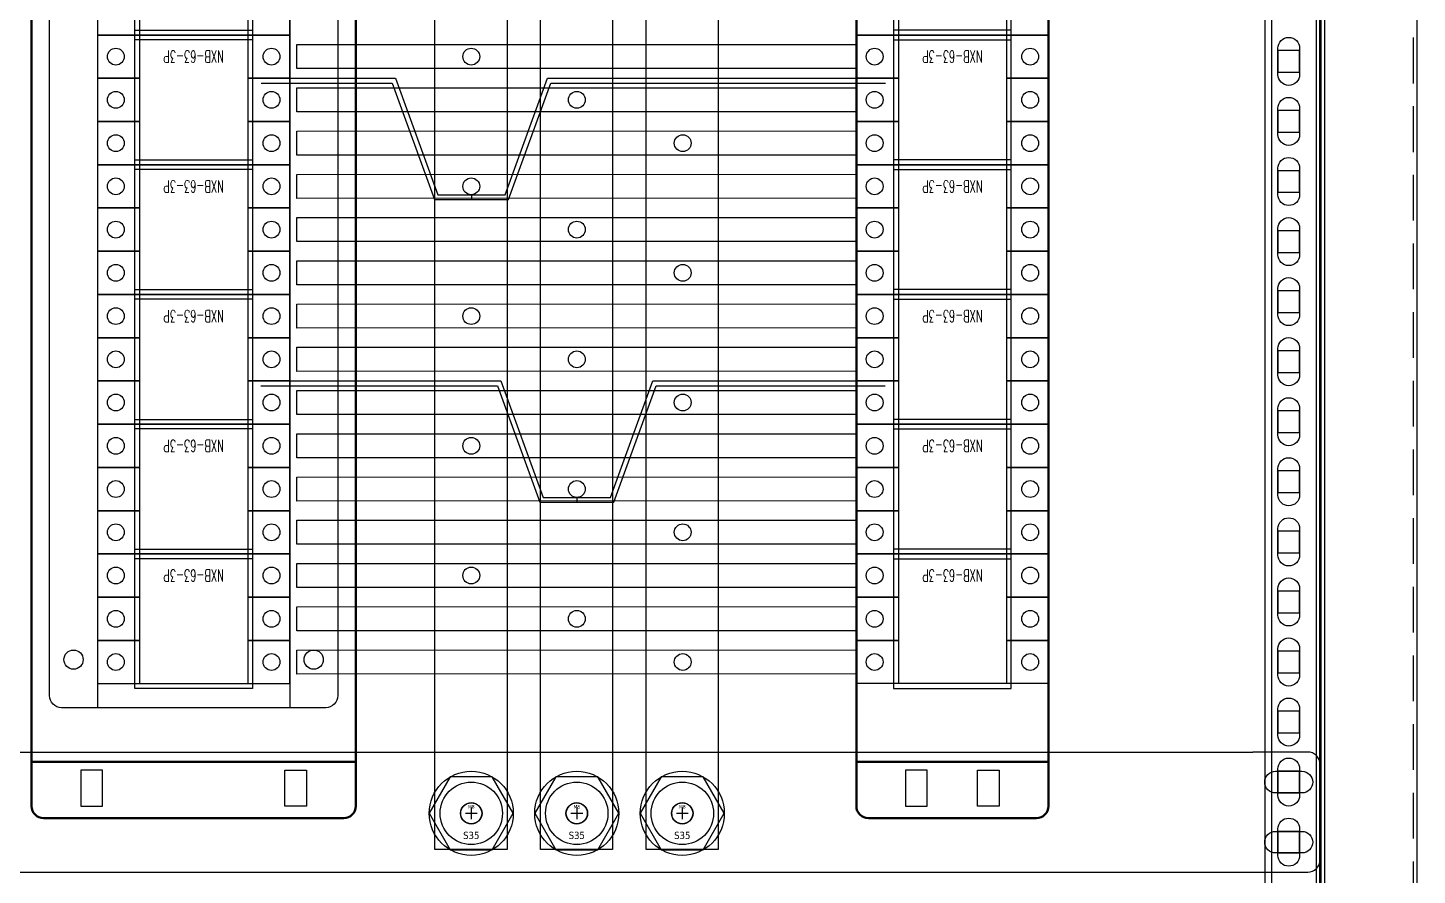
# Model space of a CAD drawing. Header units: millimetres. Extents: x 28713 to 59118, y -54378 to -19615.
# Drawn here: x 37764 to 38342, y -35880 to -35527 of the extents above; entities that cross this region are included whole.
import ezdxf
from ezdxf.enums import TextEntityAlignment as Align

# ---------------------------------------------------------------- set-up
doc = ezdxf.new("R2010")
doc.units = ezdxf.units.MM
doc.header["$LTSCALE"] = 3
doc.linetypes.add('HIDDEN', pattern=[9.525, 6.35, -3.175])
for name, color, linetype in [('@.HIDDEN', 8, 'HIDDEN'), ('@.VISIBLE', 7, 'Continuous'), ('equipments', 2, 'Continuous'), ('TEXT', 7, 'Continuous')]:
    doc.layers.add(name, color=color, linetype=linetype)
doc.layers.add('Visible (ISO)', color=7, linetype='Continuous', lineweight=50)
doc.styles.add('Ann_w01', font='romans.shx', dxfattribs={"width": 0.6, "bigfont": 'chineset.shx'})
doc.styles.get("Standard").update_dxf_attribs({"font": 'arial.ttf'})

# ---------------------------------------------------------------- blocks, each defined once
blk = doc.blocks.new('Oval 20x9')
at = {"layer": '@.VISIBLE', "color": 2}
blk.add_lwpolyline([(-5.5, -4.5), (5.5, -4.5, 0.414214), (10, 0), (10, 0, 0.414214), (5.5, 4.5), (-5.5, 4.5, 0.414214), (-10, 0), (-10, 0, 0.414214)], format="xyb", close=True, dxfattribs=at)
blk = doc.blocks.new('FGERG3Q')
at = {"color": 252}
for p, q in [((37948.48, -35851.84), (37948.48, -35856.77)), ((37992.42, -35851.84), (37992.42, -35856.77)), ((38036.36, -35851.84), (38036.36, -35856.77)), ((37946.02, -35854.3), (37950.94, -35854.3)), ((37989.96, -35854.3), (37994.88, -35854.3)), ((38033.9, -35854.3), (38038.82, -35854.3))]:
    blk.add_line(p, q, dxfattribs=at)
at = {"color": 1}
for points in [[(37939.73, -35839.15), (37930.98, -35854.3), (37939.73, -35869.46), (37957.23, -35869.46), (37965.98, -35854.3), (37957.23, -35839.15)], [(37983.67, -35839.15), (37974.92, -35854.3), (37983.67, -35869.46), (38001.17, -35869.46), (38009.92, -35854.3), (38001.17, -35839.15)], [(38027.61, -35839.15), (38018.86, -35854.3), (38027.61, -35869.46), (38045.11, -35869.46), (38053.86, -35854.3), (38045.11, -35839.15)]]:
    blk.add_lwpolyline(points, close=True, dxfattribs=at)
for centre, radius in [((37948.48, -35854.3), 17.5), ((37992.42, -35854.3), 17.5), ((38036.36, -35854.3), 17.5), ((37948.48, -35854.3), 13), ((37992.42, -35854.3), 13), ((38036.36, -35854.3), 13), ((37948.48, -35854.3), 4.37), ((37992.42, -35854.3), 4.37), ((38036.36, -35854.3), 4.37)]:
    blk.add_circle(centre, radius, dxfattribs=at)
at = {"layer": '@.HIDDEN', "linetype": 'HIDDEN'}
for p, q in [((37990.92, -35854.3), (37993.92, -35854.3)), ((37992.42, -35852.8), (37992.42, -35855.8))]:
    blk.add_line(p, q, dxfattribs=at)
at = {"color": 1, "width": 30.0978, "attachment_point": 5}
for s, insert, char_height in [('{\\fTahoma|b0|i0|c0|p34;M8}', (37948.48, -35851.58), 1.5), ('{\\fTahoma|b0|i0|c0|p34;M8}', (37992.42, -35851.58), 1.5), ('{\\fTahoma|b0|i0|c0|p34;M8}', (38036.36, -35851.58), 1.5), ('{\\fTahoma|b0|i0|c0|p34;S35}', (37948.48, -35863.5), 3), ('{\\fTahoma|b0|i0|c0|p34;S35}', (37992.42, -35863.5), 3), ('{\\fTahoma|b0|i0|c0|p34;S35}', (38036.36, -35863.5), 3)]:
    blk.add_mtext(s, dxfattribs=dict(at, insert=insert, char_height=char_height))

msp = doc.modelspace()

# ---------------------------------------------------------------- linework, layer by layer
at = {"color": 1}
msp.add_line((37948.56, -35596.82), (37948.56, -35598.82), dxfattribs=at)
for points in [[(37642.42, -36066.3), (38342.42, -36066.3), (38342.42, -34466.3), (37642.42, -34466.3)], [(37682.42, -36026.3), (38302.42, -36026.3), (38302.42, -34506.3), (37682.42, -34506.3)], [(38293.42, -35536.8), (38284.42, -35536.8), (38284.42, -35545.8), (38293.42, -35545.8)], [(38293.42, -35561.8), (38284.42, -35561.8), (38284.42, -35570.8), (38293.42, -35570.8)], [(38293.42, -35586.8), (38284.42, -35586.8), (38284.42, -35595.8), (38293.42, -35595.8)], [(38293.42, -35611.8), (38284.42, -35611.8), (38284.42, -35620.8), (38293.42, -35620.8)], [(38293.42, -35636.8), (38284.42, -35636.8), (38284.42, -35645.8), (38293.42, -35645.8)], [(38293.42, -35661.8), (38284.42, -35661.8), (38284.42, -35670.8), (38293.42, -35670.8)], [(38293.42, -35686.8), (38284.42, -35686.8), (38284.42, -35695.8), (38293.42, -35695.8)], [(38293.42, -35711.8), (38284.42, -35711.8), (38284.42, -35720.8), (38293.42, -35720.8)], [(38293.42, -35736.8), (38284.42, -35736.8), (38284.42, -35745.8), (38293.42, -35745.8)], [(38293.42, -35761.8), (38284.42, -35761.8), (38284.42, -35770.8), (38293.42, -35770.8)], [(38293.42, -35786.8), (38284.42, -35786.8), (38284.42, -35795.8), (38293.42, -35795.8)], [(38293.42, -35811.8), (38284.42, -35811.8), (38284.42, -35820.8), (38293.42, -35820.8)], [(38293.42, -35836.8), (38284.42, -35836.8), (38284.42, -35845.8), (38293.42, -35845.8)], [(38293.42, -35861.8), (38284.42, -35861.8), (38284.42, -35870.8), (38293.42, -35870.8)]]:
    msp.add_lwpolyline(points, close=True)
at = {"linetype": 'HIDDEN'}
for points in [[(37643.92, -36064.8), (38340.92, -36064.8), (38340.92, -34467.8), (37643.92, -34467.8)], [(37680.92, -36027.8), (38303.92, -36027.8), (38303.92, -34504.8), (37680.92, -34504.8)]]:
    msp.add_lwpolyline(points, close=True, dxfattribs=at)
at = {"color": 151}
for points in [[(38303.92, -34477.8), (38283.92, -34477.8, 0.414214), (38278.92, -34482.8), (38278.92, -36049.8, 0.414214), (38283.92, -36054.8), (38303.92, -36054.8)], [(38293.42, -35535.8), (38293.42, -35546.8, -0.414214), (38288.92, -35551.3), (38288.92, -35551.3, -0.414214), (38284.42, -35546.8), (38284.42, -35535.8, -0.414214), (38288.92, -35531.3), (38288.92, -35531.3, -0.414214)], [(38293.42, -35560.8), (38293.42, -35571.8, -0.414214), (38288.92, -35576.3), (38288.92, -35576.3, -0.414214), (38284.42, -35571.8), (38284.42, -35560.8, -0.414214), (38288.92, -35556.3), (38288.92, -35556.3, -0.414214)], [(38293.42, -35585.8), (38293.42, -35596.8, -0.414214), (38288.92, -35601.3), (38288.92, -35601.3, -0.414214), (38284.42, -35596.8), (38284.42, -35585.8, -0.414214), (38288.92, -35581.3), (38288.92, -35581.3, -0.414214)], [(38293.42, -35610.8), (38293.42, -35621.8, -0.414214), (38288.92, -35626.3), (38288.92, -35626.3, -0.414214), (38284.42, -35621.8), (38284.42, -35610.8, -0.414214), (38288.92, -35606.3), (38288.92, -35606.3, -0.414214)], [(38293.42, -35635.8), (38293.42, -35646.8, -0.414214), (38288.92, -35651.3), (38288.92, -35651.3, -0.414214), (38284.42, -35646.8), (38284.42, -35635.8, -0.414214), (38288.92, -35631.3), (38288.92, -35631.3, -0.414214)], [(38293.42, -35660.8), (38293.42, -35671.8, -0.414214), (38288.92, -35676.3), (38288.92, -35676.3, -0.414214), (38284.42, -35671.8), (38284.42, -35660.8, -0.414214), (38288.92, -35656.3), (38288.92, -35656.3, -0.414214)], [(38293.42, -35685.8), (38293.42, -35696.8, -0.414214), (38288.92, -35701.3), (38288.92, -35701.3, -0.414214), (38284.42, -35696.8), (38284.42, -35685.8, -0.414214), (38288.92, -35681.3), (38288.92, -35681.3, -0.414214)], [(38293.42, -35710.8), (38293.42, -35721.8, -0.414214), (38288.92, -35726.3), (38288.92, -35726.3, -0.414214), (38284.42, -35721.8), (38284.42, -35710.8, -0.414214), (38288.92, -35706.3), (38288.92, -35706.3, -0.414214)], [(38293.42, -35735.8), (38293.42, -35746.8, -0.414214), (38288.92, -35751.3), (38288.92, -35751.3, -0.414214), (38284.42, -35746.8), (38284.42, -35735.8, -0.414214), (38288.92, -35731.3), (38288.92, -35731.3, -0.414214)], [(38293.42, -35760.8), (38293.42, -35771.8, -0.414214), (38288.92, -35776.3), (38288.92, -35776.3, -0.414214), (38284.42, -35771.8), (38284.42, -35760.8, -0.414214), (38288.92, -35756.3), (38288.92, -35756.3, -0.414214)], [(38293.42, -35785.8), (38293.42, -35796.8, -0.414214), (38288.92, -35801.3), (38288.92, -35801.3, -0.414214), (38284.42, -35796.8), (38284.42, -35785.8, -0.414214), (38288.92, -35781.3), (38288.92, -35781.3, -0.414214)], [(38293.42, -35810.8), (38293.42, -35821.8, -0.414214), (38288.92, -35826.3), (38288.92, -35826.3, -0.414214), (38284.42, -35821.8), (38284.42, -35810.8, -0.414214), (38288.92, -35806.3), (38288.92, -35806.3, -0.414214)], [(38293.42, -35835.8), (38293.42, -35846.8, -0.414214), (38288.92, -35851.3), (38288.92, -35851.3, -0.414214), (38284.42, -35846.8), (38284.42, -35835.8, -0.414214), (38288.92, -35831.3), (38288.92, -35831.3, -0.414214)], [(38293.42, -35860.8), (38293.42, -35871.8, -0.414214), (38288.92, -35876.3), (38288.92, -35876.3, -0.414214), (38284.42, -35871.8), (38284.42, -35860.8, -0.414214), (38288.92, -35856.3), (38288.92, -35856.3, -0.414214)]]:
    msp.add_lwpolyline(points, format="xyb", close=True, dxfattribs=at)
at = {"color": 6}
for points in [[(37682.92, -36025.8), (38301.92, -36025.8), (38301.92, -34506.8), (37682.92, -34506.8)], [(37684.42, -36024.3), (38300.42, -36024.3), (38300.42, -34508.3), (37684.42, -34508.3)], [(37702.92, -36005.8), (38281.92, -36005.8), (38281.92, -34526.8), (37702.92, -34526.8)]]:
    msp.add_lwpolyline(points, close=True, dxfattribs=at)
at = {"color": 1}
for points in [[(37861, -35548.32), (37916.91, -35548.32), (37934.56, -35596.82), (37962.56, -35596.82), (37980.21, -35548.32), (38121, -35548.32)], [(37861, -35550.32), (37915.51, -35550.32), (37933.16, -35598.82), (37963.96, -35598.82), (37981.61, -35550.32), (38121, -35550.32)]]:
    msp.add_lwpolyline(points, dxfattribs=at)
at = {"layer": '@.VISIBLE'}
for p, q in [((37792.86, -35304.32), (37792.86, -35810.32)), ((37872.86, -35304.32), (37872.86, -35810.32)), ((37710.92, -35828.8), (38273.92, -35828.8)), ((37710.92, -35878.8), (38273.92, -35878.8))]:
    msp.add_line(p, q, dxfattribs=at)
at = {"layer": '@.VISIBLE', "color": 2}
msp.add_line((37992.42, -35722.82), (37992.42, -35724.82), dxfattribs=at)
at = {"layer": '@.VISIBLE', "color": 1}
for points in [[(37933.36, -35152.8), (37963.36, -35152.8), (37963.36, -35869.3), (37933.36, -35869.3)], [(37875.86, -35534.32), (38108.86, -35534.27), (38108.86, -35544.27), (37875.86, -35544.32)], [(37875.86, -35588.32), (38108.86, -35588.27), (38108.86, -35598.27), (37875.86, -35598.32)], [(37875.86, -35642.32), (38108.86, -35642.27), (38108.86, -35652.27), (37875.86, -35652.32)], [(37875.86, -35696.32), (38108.86, -35696.27), (38108.86, -35706.27), (37875.86, -35706.32)], [(37875.86, -35750.32), (38108.86, -35750.27), (38108.86, -35760.27), (37875.86, -35760.32)]]:
    msp.add_lwpolyline(points, close=True, dxfattribs=at)
at = {"layer": '@.VISIBLE', "color": 2}
for points in [[(37977.36, -35152.8), (38007.36, -35152.8), (38007.36, -35869.3), (37977.36, -35869.3)], [(37875.86, -35552.32), (38108.86, -35552.27), (38108.86, -35562.27), (37875.86, -35562.32)], [(37875.86, -35606.32), (38108.86, -35606.27), (38108.86, -35616.27), (37875.86, -35616.32)], [(37875.86, -35660.32), (38108.86, -35660.27), (38108.86, -35670.27), (37875.86, -35670.32)], [(37875.86, -35714.32), (38108.86, -35714.27), (38108.86, -35724.27), (37875.86, -35724.32)], [(37875.86, -35768.32), (38108.86, -35768.27), (38108.86, -35778.27), (37875.86, -35778.32)]]:
    msp.add_lwpolyline(points, close=True, dxfattribs=at)
at = {"layer": '@.VISIBLE', "color": 4}
for points in [[(38021.36, -35152.8), (38051.36, -35152.8), (38051.36, -35869.3), (38021.36, -35869.3)], [(37875.86, -35570.32), (38108.86, -35570.27), (38108.86, -35580.27), (37875.86, -35580.32)], [(37875.86, -35624.32), (38108.86, -35624.27), (38108.86, -35634.27), (37875.86, -35634.32)], [(37875.86, -35678.32), (38108.86, -35678.27), (38108.86, -35688.27), (37875.86, -35688.32)], [(37875.86, -35732.32), (38108.86, -35732.27), (38108.86, -35742.27), (37875.86, -35742.32)], [(37875.86, -35786.32), (38108.86, -35786.27), (38108.86, -35796.27), (37875.86, -35796.32)]]:
    msp.add_lwpolyline(points, close=True, dxfattribs=at)
at = {"layer": '@.VISIBLE'}
msp.add_lwpolyline([(37892.86, -35309.32), (37892.86, -35805.32, -0.414214), (37887.86, -35810.32), (37777.86, -35810.32, -0.414214), (37772.86, -35805.32), (37772.86, -35309.32, -0.414214), (37777.86, -35304.32), (37887.86, -35304.32, -0.414214)], format="xyb", close=True, dxfattribs=at)
for points in [[(37857.36, -35474.32), (37857.36, -35532.32), (37808.36, -35532.32), (37808.36, -35474.32)], [(38124.36, -35474.32), (38124.36, -35532.32), (38173.36, -35532.32), (38173.36, -35474.32)], [(37857.36, -35528.32), (37857.36, -35586.32), (37808.36, -35586.32), (37808.36, -35528.32)], [(38124.36, -35528.32), (38124.36, -35586.32), (38173.36, -35586.32), (38173.36, -35528.32)], [(37857.36, -35582.32), (37857.36, -35640.32), (37808.36, -35640.32), (37808.36, -35582.32)], [(38124.36, -35582.32), (38124.36, -35640.32), (38173.36, -35640.32), (38173.36, -35582.32)], [(37857.36, -35636.32), (37857.36, -35694.32), (37808.36, -35694.32), (37808.36, -35636.32)], [(38124.36, -35636.32), (38124.36, -35694.32), (38173.36, -35694.32), (38173.36, -35636.32)], [(37857.36, -35690.32), (37857.36, -35748.32), (37808.36, -35748.32), (37808.36, -35690.32)], [(38124.36, -35690.32), (38124.36, -35748.32), (38173.36, -35748.32), (38173.36, -35690.32)], [(37857.36, -35744.32), (37857.36, -35802.32), (37808.36, -35802.32), (37808.36, -35744.32)], [(38124.36, -35744.32), (38124.36, -35802.32), (38173.36, -35802.32), (38173.36, -35744.32)]]:
    msp.add_lwpolyline(points, close=True, dxfattribs=at)
at = {"layer": '@.VISIBLE', "color": 2}
for points in [[(37860.86, -35674.32), (37960.77, -35674.32), (37978.42, -35722.82), (38006.42, -35722.82), (38024.07, -35674.32), (38120.86, -35674.32)], [(37860.86, -35676.32), (37959.37, -35676.32), (37977.02, -35724.82), (38007.82, -35724.82), (38025.48, -35676.32), (38120.86, -35676.32)]]:
    msp.add_lwpolyline(points, dxfattribs=at)
at = {"layer": '@.VISIBLE'}
msp.add_lwpolyline([(38273.92, -35878.8), (38296.92, -35878.8, 0.414214), (38301.92, -35873.8), (38301.92, -35833.8, 0.414214), (38296.92, -35828.8), (38273.92, -35828.8)], format="xyb", dxfattribs=at)
at = {"layer": '@.VISIBLE', "color": 3}
for points in [[(37794.86, -35851.3), (37794.86, -35836.3), (37785.86, -35836.3), (37785.86, -35851.3)], [(37870.86, -35851.3), (37870.86, -35836.3), (37879.86, -35836.3), (37879.86, -35851.3)], [(38138.36, -35851.3), (38138.36, -35836.3), (38129.36, -35836.3), (38129.36, -35851.3)], [(38159.36, -35851.3), (38159.36, -35836.3), (38168.36, -35836.3), (38168.36, -35851.3)]]:
    msp.add_lwpolyline(points, close=True, dxfattribs=at)
at = {"layer": '@.VISIBLE', "color": 1}
for centre, radius in [((37948.48, -35539.32), 3.5), ((37948.48, -35593.32), 3.5), ((37948.48, -35647.32), 3.5), ((37948.48, -35701.32), 3.5), ((37948.48, -35755.32), 3.5), ((37948.48, -35854.3), 4.5)]:
    msp.add_circle(centre, radius, dxfattribs=at)
at = {"layer": '@.VISIBLE', "color": 2}
for centre, radius in [((37992.42, -35557.32), 3.5), ((37992.42, -35611.32), 3.5), ((37992.42, -35665.32), 3.5), ((37992.42, -35719.32), 3.5), ((37992.42, -35773.32), 3.5), ((37782.86, -35790.32), 4), ((37882.86, -35790.32), 4), ((37992.42, -35854.3), 4.5)]:
    msp.add_circle(centre, radius, dxfattribs=at)
at = {"layer": '@.VISIBLE', "color": 4}
for centre, radius in [((38036.54, -35575.32), 3.5), ((38036.54, -35629.32), 3.5), ((38036.54, -35683.32), 3.5), ((38036.54, -35737.32), 3.5), ((38036.54, -35791.32), 3.5), ((38036.36, -35854.3), 4.5)]:
    msp.add_circle(centre, radius, dxfattribs=at)
at = {"layer": 'equipments', "color": 2}
for p, q in [((37810.36, -35476.32), (37810.36, -35530.32)), ((37855.36, -35476.32), (37855.36, -35530.32)), ((38126.36, -35476.32), (38126.36, -35530.32)), ((38171.36, -35476.32), (38171.36, -35530.32)), ((37810.36, -35530.32), (37810.36, -35584.32)), ((37855.36, -35530.32), (37855.36, -35584.32)), ((38126.36, -35530.32), (38126.36, -35584.32)), ((38171.36, -35530.32), (38171.36, -35584.32)), ((37810.36, -35584.32), (37810.36, -35638.32)), ((37855.36, -35584.32), (37855.36, -35638.32)), ((38126.36, -35584.32), (38126.36, -35638.32)), ((38171.36, -35584.32), (38171.36, -35638.32)), ((37810.36, -35638.32), (37810.36, -35692.32)), ((37855.36, -35638.32), (37855.36, -35692.32)), ((38126.36, -35638.32), (38126.36, -35692.32)), ((38171.36, -35638.32), (38171.36, -35692.32)), ((37810.36, -35692.32), (37810.36, -35746.32)), ((37855.36, -35692.32), (37855.36, -35746.32)), ((38126.36, -35692.32), (38126.36, -35746.32)), ((38171.36, -35692.32), (38171.36, -35746.32)), ((37810.36, -35746.32), (37810.36, -35800.32)), ((37855.36, -35746.32), (37855.36, -35800.32)), ((38126.36, -35746.32), (38126.36, -35800.32)), ((38171.36, -35746.32), (38171.36, -35800.32))]:
    msp.add_line(p, q, dxfattribs=at)
for points in [[(37810.36, -35512.32), (37792.86, -35512.32), (37792.86, -35530.32), (37872.86, -35530.32), (37872.86, -35512.32), (37855.36, -35512.32)], [(38171.36, -35512.32), (38188.86, -35512.32), (38188.86, -35530.32), (38108.86, -35530.32), (38108.86, -35512.32), (38126.36, -35512.32)], [(37855.36, -35548.32), (37872.86, -35548.32), (37872.86, -35530.32), (37792.86, -35530.32), (37792.86, -35548.32), (37810.36, -35548.32)], [(38126.36, -35548.32), (38108.86, -35548.32), (38108.86, -35530.32), (38188.86, -35530.32), (38188.86, -35548.32), (38171.36, -35548.32)], [(37810.36, -35548.32), (37792.86, -35548.32), (37792.86, -35566.32), (37810.36, -35566.32)], [(37855.36, -35566.32), (37872.86, -35566.32), (37872.86, -35548.32), (37855.36, -35548.32)], [(38126.36, -35566.32), (38108.86, -35566.32), (38108.86, -35548.32), (38126.36, -35548.32)], [(38171.36, -35548.32), (38188.86, -35548.32), (38188.86, -35566.32), (38171.36, -35566.32)], [(37810.36, -35566.32), (37792.86, -35566.32), (37792.86, -35584.32), (37872.86, -35584.32), (37872.86, -35566.32), (37855.36, -35566.32)], [(38171.36, -35566.32), (38188.86, -35566.32), (38188.86, -35584.32), (38108.86, -35584.32), (38108.86, -35566.32), (38126.36, -35566.32)], [(37855.36, -35602.32), (37872.86, -35602.32), (37872.86, -35584.32), (37792.86, -35584.32), (37792.86, -35602.32), (37810.36, -35602.32)], [(38126.36, -35602.32), (38108.86, -35602.32), (38108.86, -35584.32), (38188.86, -35584.32), (38188.86, -35602.32), (38171.36, -35602.32)], [(37810.36, -35602.32), (37792.86, -35602.32), (37792.86, -35620.32), (37810.36, -35620.32)], [(37855.36, -35620.32), (37872.86, -35620.32), (37872.86, -35602.32), (37855.36, -35602.32)], [(38126.36, -35620.32), (38108.86, -35620.32), (38108.86, -35602.32), (38126.36, -35602.32)], [(38171.36, -35602.32), (38188.86, -35602.32), (38188.86, -35620.32), (38171.36, -35620.32)], [(37810.36, -35620.32), (37792.86, -35620.32), (37792.86, -35638.32), (37872.86, -35638.32), (37872.86, -35620.32), (37855.36, -35620.32)], [(38171.36, -35620.32), (38188.86, -35620.32), (38188.86, -35638.32), (38108.86, -35638.32), (38108.86, -35620.32), (38126.36, -35620.32)], [(37855.36, -35656.32), (37872.86, -35656.32), (37872.86, -35638.32), (37792.86, -35638.32), (37792.86, -35656.32), (37810.36, -35656.32)], [(38126.36, -35656.32), (38108.86, -35656.32), (38108.86, -35638.32), (38188.86, -35638.32), (38188.86, -35656.32), (38171.36, -35656.32)], [(37810.36, -35656.32), (37792.86, -35656.32), (37792.86, -35674.32), (37810.36, -35674.32)], [(37855.36, -35674.32), (37872.86, -35674.32), (37872.86, -35656.32), (37855.36, -35656.32)], [(38126.36, -35674.32), (38108.86, -35674.32), (38108.86, -35656.32), (38126.36, -35656.32)], [(38171.36, -35656.32), (38188.86, -35656.32), (38188.86, -35674.32), (38171.36, -35674.32)], [(37810.36, -35674.32), (37792.86, -35674.32), (37792.86, -35692.32), (37872.86, -35692.32), (37872.86, -35674.32), (37855.36, -35674.32)], [(38171.36, -35674.32), (38188.86, -35674.32), (38188.86, -35692.32), (38108.86, -35692.32), (38108.86, -35674.32), (38126.36, -35674.32)], [(37855.36, -35710.32), (37872.86, -35710.32), (37872.86, -35692.32), (37792.86, -35692.32), (37792.86, -35710.32), (37810.36, -35710.32)], [(38126.36, -35710.32), (38108.86, -35710.32), (38108.86, -35692.32), (38188.86, -35692.32), (38188.86, -35710.32), (38171.36, -35710.32)], [(37810.36, -35710.32), (37792.86, -35710.32), (37792.86, -35728.32), (37810.36, -35728.32)], [(37855.36, -35728.32), (37872.86, -35728.32), (37872.86, -35710.32), (37855.36, -35710.32)], [(38126.36, -35728.32), (38108.86, -35728.32), (38108.86, -35710.32), (38126.36, -35710.32)], [(38171.36, -35710.32), (38188.86, -35710.32), (38188.86, -35728.32), (38171.36, -35728.32)], [(37810.36, -35728.32), (37792.86, -35728.32), (37792.86, -35746.32), (37872.86, -35746.32), (37872.86, -35728.32), (37855.36, -35728.32)], [(38171.36, -35728.32), (38188.86, -35728.32), (38188.86, -35746.32), (38108.86, -35746.32), (38108.86, -35728.32), (38126.36, -35728.32)], [(37855.36, -35764.32), (37872.86, -35764.32), (37872.86, -35746.32), (37792.86, -35746.32), (37792.86, -35764.32), (37810.36, -35764.32)], [(38126.36, -35764.32), (38108.86, -35764.32), (38108.86, -35746.32), (38188.86, -35746.32), (38188.86, -35764.32), (38171.36, -35764.32)], [(37810.36, -35764.32), (37792.86, -35764.32), (37792.86, -35782.32), (37810.36, -35782.32)], [(37855.36, -35782.32), (37872.86, -35782.32), (37872.86, -35764.32), (37855.36, -35764.32)], [(38126.36, -35782.32), (38108.86, -35782.32), (38108.86, -35764.32), (38126.36, -35764.32)], [(38171.36, -35764.32), (38188.86, -35764.32), (38188.86, -35782.32), (38171.36, -35782.32)], [(37810.36, -35782.32), (37792.86, -35782.32), (37792.86, -35800.32), (37872.86, -35800.32), (37872.86, -35782.32), (37855.36, -35782.32)], [(38171.36, -35782.32), (38188.86, -35782.32), (38188.86, -35800.32), (38108.86, -35800.32), (38108.86, -35782.32), (38126.36, -35782.32)]]:
    msp.add_lwpolyline(points, dxfattribs=at)
for centre in [(37800.46, -35539.32), (37865.26, -35539.32), (38116.46, -35539.32), (38181.26, -35539.32), (37800.46, -35557.32), (37865.26, -35557.32), (38116.46, -35557.32), (38181.26, -35557.32), (37800.46, -35575.32), (37865.26, -35575.32), (38116.46, -35575.32), (38181.26, -35575.32), (37800.46, -35593.32), (37865.26, -35593.32), (38116.46, -35593.32), (38181.26, -35593.32), (37800.46, -35611.32), (37865.26, -35611.32), (38116.46, -35611.32), (38181.26, -35611.32), (37800.46, -35629.32), (37865.26, -35629.32), (38116.46, -35629.32), (38181.26, -35629.32), (37800.46, -35647.32), (37865.26, -35647.32), (38116.46, -35647.32), (38181.26, -35647.32), (37800.46, -35665.32), (37865.26, -35665.32), (38116.46, -35665.32), (38181.26, -35665.32), (37800.46, -35683.32), (37865.26, -35683.32), (38116.46, -35683.32), (38181.26, -35683.32), (37800.46, -35701.32), (37865.26, -35701.32), (38116.46, -35701.32), (38181.26, -35701.32), (37800.46, -35719.32), (37865.26, -35719.32), (38116.46, -35719.32), (38181.26, -35719.32), (37800.46, -35737.32), (37865.26, -35737.32), (38116.46, -35737.32), (38181.26, -35737.32), (37800.46, -35755.32), (37865.26, -35755.32), (38116.46, -35755.32), (38181.26, -35755.32), (37800.46, -35773.32), (37865.26, -35773.32), (38116.46, -35773.32), (38181.26, -35773.32), (37800.46, -35791.32), (37865.26, -35791.32), (38116.46, -35791.32), (38181.26, -35791.32)]:
    msp.add_circle(centre, 3.5, dxfattribs=at)
at = {"layer": 'Visible (ISO)', "color": 3}
for p, q in [((37765.36, -35832.8), (37765.36, -35851.3)), ((37900.36, -35832.8), (37900.36, -35851.3)), ((38108.86, -35832.8), (38108.86, -35851.3)), ((38188.86, -35832.8), (38188.86, -35851.3)), ((37770.36, -35856.3), (37895.36, -35856.3)), ((38113.86, -35856.3), (38183.86, -35856.3))]:
    msp.add_line(p, q, dxfattribs=at)
for points in [[(37765.36, -35832.8), (37765.36, -35178.3), (37900.36, -35178.3), (37900.36, -35832.8)], [(38108.86, -35832.8), (38108.86, -35178.3), (38188.86, -35178.3), (38188.86, -35832.8)]]:
    msp.add_lwpolyline(points, close=True, dxfattribs=at)
for centre, start, end in [((37770.36, -35851.3), 180, 270), ((37895.36, -35851.3), 270, 0), ((38113.86, -35851.3), 180, 270), ((38183.86, -35851.3), 270, 0)]:
    msp.add_arc(centre, 5, start, end, dxfattribs=at)

# ---------------------------------------------------------------- block references
msp.add_blockref('FGERG3Q', (0, 0))
at = {"layer": '@.VISIBLE', "xscale": -1}
for p in [(38288.92, -35841.3), (38288.92, -35866.3)]:
    msp.add_blockref('Oval 20x9', p, dxfattribs=at)

# ---------------------------------------------------------------- texts
at = {"layer": 'TEXT', "style": 'Ann_w01', "width": 0.6}
for p in [(37832.86, -35539.32), (38148.86, -35539.32), (37832.86, -35593.32), (38148.86, -35593.32), (37832.86, -35647.32), (38148.86, -35647.32), (37832.86, -35701.32), (38148.86, -35701.32), (37832.86, -35755.32), (38148.86, -35755.32)]:
    msp.add_text('NXB-63-3P', height=5, rotation=180, dxfattribs=at).set_placement(p, align=Align.MIDDLE_CENTER)

doc.saveas('drawing.dxf')
